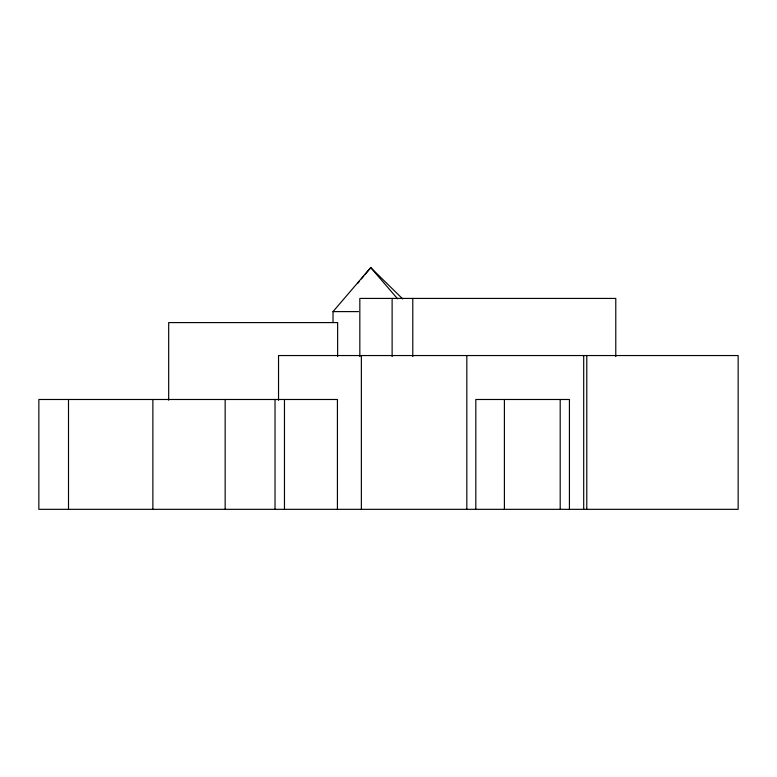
<?xml version="1.0" encoding="UTF-8"?>
<svg xmlns="http://www.w3.org/2000/svg" width="777" height="777" viewBox="0 0 777 777"><rect width="100%" height="100%" fill="white"/><g stroke="black" fill="none" stroke-linecap="round" stroke-linejoin="round"><path stroke-width="1.17" d="M357.517 283.556L359.061 281.692M361.373 278.885L363.694 276.078M365.239 274.213L370.794 267.667L402.7 298.931M333.022 322.523L333.022 311.606L370.648 267.667M333.022 311.606L358.508 311.606M370.794 267.667L397.571 298.786M615.782 356.604L615.782 298.426L359.829 298.426L359.829 356.604M586.781 355.545L586.781 509.333M583.702 355.545L583.702 509.333M569.424 509.333L569.424 399.485L475.825 399.485L475.825 509.333M560.198 399.485L560.198 509.333M504.399 399.485L504.399 509.333M466.831 355.545L466.831 509.333M412.781 298.426L412.781 356.604M392.123 298.426L392.123 356.604M361.363 355.545L361.363 509.333M337.636 356.546L337.636 322.591L168.687 322.591L168.687 400.194M337.422 509.333L337.422 399.485L38.85 399.485L38.85 509.333L738.15 509.333L738.15 355.545L278.535 355.545L278.535 400.349M284.469 399.485L284.469 509.333M275.029 399.485L275.029 509.333M225.155 399.485L225.155 509.333M152.875 399.485L152.875 509.333M68.502 399.485L68.502 509.333"/></g></svg>
